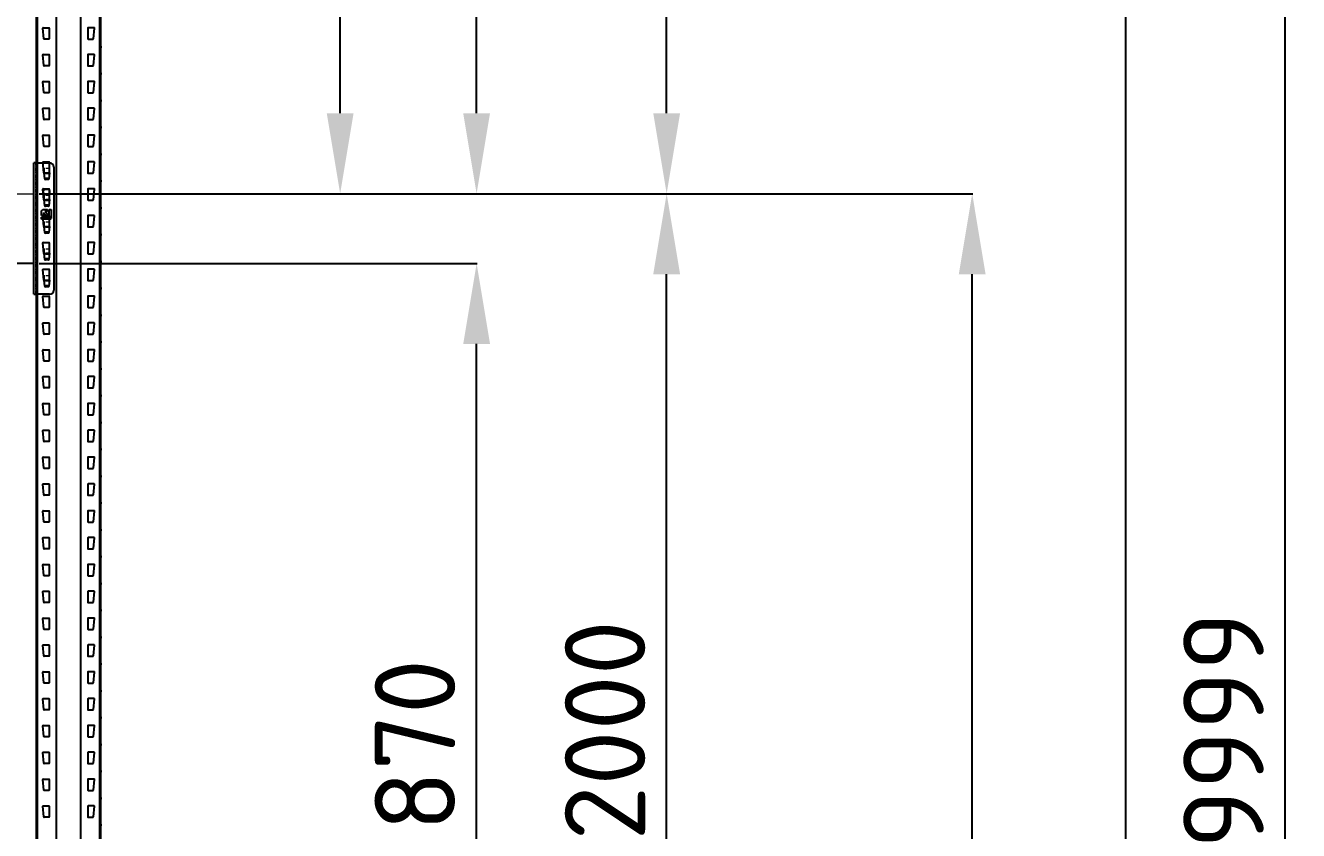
# Model space of a CAD drawing. Header units: millimetres. Extents: x 2140 to 223837, y 2113 to 170313.
# Drawn here: x 157122 to 159496, y 114535 to 116035 of the extents above; entities that cross this region are included whole.
import ezdxf

# ---------------------------------------------------------------- set-up
doc = ezdxf.new("R2010")
doc.units = ezdxf.units.MM
doc.linetypes.add('PHANTOM', pattern=[12.7, 6.35, -1.27, 1.27, -1.27, 1.27, -1.27])
doc.layers.add('0_ANNOT_Dimensions', color=7, linetype='Continuous')
doc.layers.add('2.Стойка', color=7, linetype='Continuous')
doc.layers.add('1.Балка', color=5, linetype='Continuous', lineweight=0)
doc.styles.get("Standard").update_dxf_attribs({"font": 'isocpeur.ttf'})
doc.dimstyles.new('150', dxfattribs={"dimtxt": 150, "dimasz": 150, "dimexe": 1, "dimexo": 10, "dimgap": 40, "dimtad": 1, "dimdec": 0, "dimzin": 0, "dimdsep": 46, "dimtxsty": 'Standard', "dimcen": 0.09, "dimadec": 0, "dimazin": 0, "dimtfac": 1, "dimtdec": 0, "dimtofl": 0, "dimtmove": 0, "dimatfit": 3, "dimfxl": 1, "dimtolj": 1, "dimtzin": 0, "dimarcsym": 0})
doc.dimstyles.new('150 (цвет)', dxfattribs={"dimtxt": 150, "dimasz": 150, "dimexe": 1, "dimexo": 10, "dimgap": -20, "dimtad": 1, "dimdec": 0, "dimzin": 0, "dimdsep": 46, "dimtxsty": 'Standard', "dimcen": 0.09, "dimadec": 0, "dimazin": 0, "dimtfac": 1, "dimtdec": 0, "dimtofl": 0, "dimtmove": 0, "dimatfit": 3, "dimfxl": 1, "dimtfill": 2, "dimtfillclr": 2, "dimtolj": 1, "dimtzin": 0, "dimarcsym": 0})

# ---------------------------------------------------------------- blocks, each defined once
blk = doc.blocks.new('*U494')
at = {"layer": '2.Стойка', "color": 0, "linetype": 'ByBlock'}
for p, q in [((-120, 0), (-120, 12200)), ((-118, 0), (-118, 12200)), ((-82.7, 0), (-82.7, 12200)), ((-37.3, 0), (-37.3, 12200)), ((-2, 0), (-2, 12200)), ((0, 0), (0, 12200)), ((-106.1, 6280.5), (-108, 6300.5)), ((-107.5, 6301), (-96.5, 6301)), ((-96, 6300.5), (-96, 6280.5)), ((-24, 6300.5), (-24, 6280.5)), ((-12.5, 6301), (-23.5, 6301)), ((-13.9, 6280.5), (-12, 6300.5)), ((-120, 6270.5), (-118, 6270.5)), ((-96.5, 6280), (-105.6, 6280)), ((-23.5, 6280), (-14.4, 6280)), ((0, 6270.5), (-2, 6270.5)), ((-122, 6265), (-118, 6265)), ((-120, 6259.5), (-118, 6259.5)), ((-106.1, 6230.5), (-108, 6250.5)), ((-107.5, 6251), (-96.5, 6251)), ((-96, 6250.5), (-96, 6230.5)), ((-24, 6250.5), (-24, 6230.5)), ((-12.5, 6251), (-23.5, 6251)), ((-13.9, 6230.5), (-12, 6250.5)), ((2, 6265), (-2, 6265)), ((0, 6259.5), (-2, 6259.5)), ((-120, 6220.5), (-118, 6220.5)), ((-96.5, 6230), (-105.6, 6230)), ((-23.5, 6230), (-14.4, 6230)), ((0, 6220.5), (-2, 6220.5)), ((-122, 6215), (-118, 6215)), ((-120, 6209.5), (-118, 6209.5)), ((-106.1, 6180.5), (-108, 6200.5)), ((-107.5, 6201), (-96.5, 6201)), ((-96, 6200.5), (-96, 6180.5)), ((-24, 6200.5), (-24, 6180.5)), ((-12.5, 6201), (-23.5, 6201)), ((-13.9, 6180.5), (-12, 6200.5)), ((2, 6215), (-2, 6215)), ((0, 6209.5), (-2, 6209.5)), ((-96.5, 6180), (-105.6, 6180)), ((-23.5, 6180), (-14.4, 6180)), ((-122, 6165), (-118, 6165)), ((-120, 6170.5), (-118, 6170.5)), ((-120, 6159.5), (-118, 6159.5)), ((-106.1, 6130.5), (-108, 6150.5)), ((-107.5, 6151), (-96.5, 6151)), ((-96, 6150.5), (-96, 6130.5)), ((-24, 6150.5), (-24, 6130.5)), ((-12.5, 6151), (-23.5, 6151)), ((-13.9, 6130.5), (-12, 6150.5)), ((0, 6170.5), (-2, 6170.5)), ((2, 6165), (-2, 6165)), ((0, 6159.5), (-2, 6159.5)), ((-96.5, 6130), (-105.6, 6130)), ((-23.5, 6130), (-14.4, 6130)), ((-122, 6115), (-118, 6115)), ((-120, 6120.5), (-118, 6120.5)), ((-120, 6109.5), (-118, 6109.5)), ((0, 6120.5), (-2, 6120.5)), ((2, 6115), (-2, 6115)), ((0, 6109.5), (-2, 6109.5)), ((-106.1, 6080.5), (-108, 6100.5)), ((-107.5, 6101), (-96.5, 6101)), ((-96.5, 6080), (-105.6, 6080)), ((-96, 6100.5), (-96, 6080.5)), ((-24, 6100.5), (-24, 6080.5)), ((-12.5, 6101), (-23.5, 6101)), ((-23.5, 6080), (-14.4, 6080)), ((-13.9, 6080.5), (-12, 6100.5)), ((-122, 6065), (-118, 6065)), ((-120, 6070.5), (-118, 6070.5)), ((-120, 6059.5), (-118, 6059.5)), ((0, 6070.5), (-2, 6070.5)), ((2, 6065), (-2, 6065)), ((0, 6059.5), (-2, 6059.5)), ((-106.1, 6030.5), (-108, 6050.5)), ((-107.5, 6051), (-96.5, 6051)), ((-96, 6050.5), (-96, 6030.5)), ((-24, 6050.5), (-24, 6030.5)), ((-12.5, 6051), (-23.5, 6051)), ((-13.9, 6030.5), (-12, 6050.5)), ((-122, 6015), (-118, 6015)), ((-120, 6020.5), (-118, 6020.5)), ((-120, 6009.5), (-118, 6009.5)), ((-96.5, 6030), (-105.6, 6030)), ((-23.5, 6030), (-14.4, 6030)), ((0, 6020.5), (-2, 6020.5)), ((2, 6015), (-2, 6015)), ((0, 6009.5), (-2, 6009.5)), ((-106.1, 5980.5), (-108, 6000.5)), ((-107.5, 6001), (-96.5, 6001)), ((-96, 6000.5), (-96, 5980.5)), ((-24, 6000.5), (-24, 5980.5)), ((-12.5, 6001), (-23.5, 6001)), ((-13.9, 5980.5), (-12, 6000.5)), ((-122, 5965), (-118, 5965)), ((-120, 5970.5), (-118, 5970.5)), ((-120, 5959.5), (-118, 5959.5)), ((-96.5, 5980), (-105.6, 5980)), ((-23.5, 5980), (-14.4, 5980)), ((0, 5970.5), (-2, 5970.5)), ((2, 5965), (-2, 5965)), ((0, 5959.5), (-2, 5959.5)), ((-106.1, 5930.5), (-108, 5950.5)), ((-107.5, 5951), (-96.5, 5951)), ((-96, 5950.5), (-96, 5930.5)), ((-24, 5950.5), (-24, 5930.5)), ((-12.5, 5951), (-23.5, 5951)), ((-13.9, 5930.5), (-12, 5950.5)), ((-122, 5915), (-118, 5915)), ((-120, 5920.5), (-118, 5920.5)), ((-96.5, 5930), (-105.6, 5930)), ((-23.5, 5930), (-14.4, 5930)), ((0, 5920.5), (-2, 5920.5)), ((2, 5915), (-2, 5915)), ((-120, 5909.5), (-118, 5909.5)), ((-106.1, 5880.5), (-108, 5900.5)), ((-107.5, 5901), (-96.5, 5901)), ((-96, 5900.5), (-96, 5880.5)), ((-24, 5900.5), (-24, 5880.5)), ((-12.5, 5901), (-23.5, 5901)), ((-13.9, 5880.5), (-12, 5900.5)), ((0, 5909.5), (-2, 5909.5)), ((-122, 5865), (-118, 5865)), ((-120, 5870.5), (-118, 5870.5)), ((-96.5, 5880), (-105.6, 5880)), ((-23.5, 5880), (-14.4, 5880)), ((0, 5870.5), (-2, 5870.5)), ((2, 5865), (-2, 5865)), ((-120, 5859.5), (-118, 5859.5)), ((-106.1, 5830.5), (-108, 5850.5)), ((-107.5, 5851), (-96.5, 5851)), ((-96, 5850.5), (-96, 5830.5)), ((-24, 5850.5), (-24, 5830.5)), ((-12.5, 5851), (-23.5, 5851)), ((-13.9, 5830.5), (-12, 5850.5)), ((0, 5859.5), (-2, 5859.5)), ((-120, 5820.5), (-118, 5820.5)), ((-96.5, 5830), (-105.6, 5830)), ((-23.5, 5830), (-14.4, 5830)), ((0, 5820.5), (-2, 5820.5)), ((-122, 5815), (-118, 5815)), ((-120, 5809.5), (-118, 5809.5)), ((-106.1, 5780.5), (-108, 5800.5)), ((-107.5, 5801), (-96.5, 5801)), ((-96, 5800.5), (-96, 5780.5)), ((-24, 5800.5), (-24, 5780.5)), ((-12.5, 5801), (-23.5, 5801)), ((-13.9, 5780.5), (-12, 5800.5)), ((2, 5815), (-2, 5815)), ((0, 5809.5), (-2, 5809.5)), ((-120, 5770.5), (-118, 5770.5)), ((-96.5, 5780), (-105.6, 5780)), ((-23.5, 5780), (-14.4, 5780)), ((0, 5770.5), (-2, 5770.5)), ((-122, 5765), (-118, 5765)), ((-120, 5759.5), (-118, 5759.5)), ((-106.1, 5730.5), (-108, 5750.5)), ((-107.5, 5751), (-96.5, 5751)), ((-96, 5750.5), (-96, 5730.5)), ((-24, 5750.5), (-24, 5730.5)), ((-12.5, 5751), (-23.5, 5751)), ((-13.9, 5730.5), (-12, 5750.5)), ((2, 5765), (-2, 5765)), ((0, 5759.5), (-2, 5759.5)), ((-96.5, 5730), (-105.6, 5730)), ((-23.5, 5730), (-14.4, 5730)), ((-122, 5715), (-118, 5715)), ((-120, 5720.5), (-118, 5720.5)), ((-120, 5709.5), (-118, 5709.5)), ((-106.1, 5680.5), (-108, 5700.5)), ((-107.5, 5701), (-96.5, 5701)), ((-96, 5700.5), (-96, 5680.5)), ((-24, 5700.5), (-24, 5680.5)), ((-12.5, 5701), (-23.5, 5701)), ((-13.9, 5680.5), (-12, 5700.5)), ((0, 5720.5), (-2, 5720.5)), ((2, 5715), (-2, 5715)), ((0, 5709.5), (-2, 5709.5)), ((-96.5, 5680), (-105.6, 5680)), ((-23.5, 5680), (-14.4, 5680)), ((-122, 5665), (-118, 5665)), ((-120, 5670.5), (-118, 5670.5)), ((-120, 5659.5), (-118, 5659.5)), ((-107.5, 5651), (-96.5, 5651)), ((-12.5, 5651), (-23.5, 5651)), ((0, 5670.5), (-2, 5670.5)), ((2, 5665), (-2, 5665)), ((0, 5659.5), (-2, 5659.5)), ((-106.1, 5630.5), (-108, 5650.5)), ((-96.5, 5630), (-105.6, 5630)), ((-96, 5650.5), (-96, 5630.5)), ((-24, 5650.5), (-24, 5630.5)), ((-23.5, 5630), (-14.4, 5630)), ((-13.9, 5630.5), (-12, 5650.5)), ((-122, 5615), (-118, 5615)), ((-120, 5620.5), (-118, 5620.5)), ((-120, 5609.5), (-118, 5609.5)), ((0, 5620.5), (-2, 5620.5)), ((2, 5615), (-2, 5615)), ((0, 5609.5), (-2, 5609.5)), ((-106.1, 5580.5), (-108, 5600.5)), ((-107.5, 5601), (-96.5, 5601)), ((-96.5, 5580), (-105.6, 5580)), ((-96, 5600.5), (-96, 5580.5)), ((-24, 5600.5), (-24, 5580.5)), ((-12.5, 5601), (-23.5, 5601)), ((-23.5, 5580), (-14.4, 5580)), ((-13.9, 5580.5), (-12, 5600.5)), ((-122, 5565), (-118, 5565)), ((-120, 5570.5), (-118, 5570.5)), ((-120, 5559.5), (-118, 5559.5)), ((0, 5570.5), (-2, 5570.5)), ((2, 5565), (-2, 5565)), ((0, 5559.5), (-2, 5559.5)), ((-106.1, 5530.5), (-108, 5550.5)), ((-107.5, 5551), (-96.5, 5551)), ((-96, 5550.5), (-96, 5530.5)), ((-24, 5550.5), (-24, 5530.5)), ((-12.5, 5551), (-23.5, 5551)), ((-13.9, 5530.5), (-12, 5550.5)), ((-122, 5515), (-118, 5515)), ((-120, 5520.5), (-118, 5520.5)), ((-120, 5509.5), (-118, 5509.5)), ((-96.5, 5530), (-105.6, 5530)), ((-23.5, 5530), (-14.4, 5530)), ((0, 5520.5), (-2, 5520.5)), ((2, 5515), (-2, 5515)), ((0, 5509.5), (-2, 5509.5)), ((-106.1, 5480.5), (-108, 5500.5)), ((-107.5, 5501), (-96.5, 5501)), ((-96, 5500.5), (-96, 5480.5)), ((-24, 5500.5), (-24, 5480.5)), ((-12.5, 5501), (-23.5, 5501)), ((-13.9, 5480.5), (-12, 5500.5)), ((-122, 5465), (-118, 5465)), ((-120, 5470.5), (-118, 5470.5)), ((-96.5, 5480), (-105.6, 5480)), ((-23.5, 5480), (-14.4, 5480)), ((0, 5470.5), (-2, 5470.5)), ((2, 5465), (-2, 5465)), ((-120, 5459.5), (-118, 5459.5)), ((-106.1, 5430.5), (-108, 5450.5)), ((-107.5, 5451), (-96.5, 5451)), ((-96, 5450.5), (-96, 5430.5)), ((-24, 5450.5), (-24, 5430.5)), ((-12.5, 5451), (-23.5, 5451)), ((-13.9, 5430.5), (-12, 5450.5)), ((0, 5459.5), (-2, 5459.5)), ((-122, 5415), (-118, 5415)), ((-120, 5420.5), (-118, 5420.5)), ((-96.5, 5430), (-105.6, 5430)), ((-23.5, 5430), (-14.4, 5430)), ((0, 5420.5), (-2, 5420.5)), ((2, 5415), (-2, 5415)), ((-120, 5409.5), (-118, 5409.5)), ((-106.1, 5380.5), (-108, 5400.5)), ((-107.5, 5401), (-96.5, 5401)), ((-96, 5400.5), (-96, 5380.5)), ((-24, 5400.5), (-24, 5380.5)), ((-12.5, 5401), (-23.5, 5401)), ((-13.9, 5380.5), (-12, 5400.5)), ((0, 5409.5), (-2, 5409.5)), ((-120, 5370.5), (-118, 5370.5)), ((-96.5, 5380), (-105.6, 5380)), ((-23.5, 5380), (-14.4, 5380)), ((0, 5370.5), (-2, 5370.5)), ((-122, 5365), (-118, 5365)), ((-120, 5359.5), (-118, 5359.5)), ((-106.1, 5330.5), (-108, 5350.5)), ((-107.5, 5351), (-96.5, 5351)), ((-96, 5350.5), (-96, 5330.5)), ((-24, 5350.5), (-24, 5330.5)), ((-12.5, 5351), (-23.5, 5351)), ((-13.9, 5330.5), (-12, 5350.5)), ((2, 5365), (-2, 5365)), ((0, 5359.5), (-2, 5359.5)), ((-120, 5320.5), (-118, 5320.5)), ((-96.5, 5330), (-105.6, 5330)), ((-23.5, 5330), (-14.4, 5330)), ((0, 5320.5), (-2, 5320.5)), ((-122, 5315), (-118, 5315)), ((-120, 5309.5), (-118, 5309.5)), ((-106.1, 5280.5), (-108, 5300.5)), ((-107.5, 5301), (-96.5, 5301)), ((-96, 5300.5), (-96, 5280.5)), ((-24, 5300.5), (-24, 5280.5)), ((-12.5, 5301), (-23.5, 5301)), ((-13.9, 5280.5), (-12, 5300.5)), ((2, 5315), (-2, 5315)), ((0, 5309.5), (-2, 5309.5)), ((-96.5, 5280), (-105.6, 5280)), ((-23.5, 5280), (-14.4, 5280)), ((-122, 5265), (-118, 5265)), ((-120, 5270.5), (-118, 5270.5)), ((-120, 5259.5), (-118, 5259.5)), ((-106.1, 5230.5), (-108, 5250.5)), ((-107.5, 5251), (-96.5, 5251)), ((-96, 5250.5), (-96, 5230.5)), ((-24, 5250.5), (-24, 5230.5)), ((-12.5, 5251), (-23.5, 5251)), ((-13.9, 5230.5), (-12, 5250.5)), ((0, 5270.5), (-2, 5270.5)), ((2, 5265), (-2, 5265)), ((0, 5259.5), (-2, 5259.5)), ((-96.5, 5230), (-105.6, 5230)), ((-23.5, 5230), (-14.4, 5230)), ((-122, 5215), (-118, 5215)), ((-120, 5220.5), (-118, 5220.5)), ((-120, 5209.5), (-118, 5209.5)), ((-106.1, 5180.5), (-108, 5200.5)), ((-107.5, 5201), (-96.5, 5201)), ((-96, 5200.5), (-96, 5180.5)), ((-24, 5200.5), (-24, 5180.5)), ((-12.5, 5201), (-23.5, 5201)), ((-13.9, 5180.5), (-12, 5200.5)), ((0, 5220.5), (-2, 5220.5)), ((2, 5215), (-2, 5215)), ((0, 5209.5), (-2, 5209.5)), ((-96.5, 5180), (-105.6, 5180)), ((-23.5, 5180), (-14.4, 5180)), ((-122, 5165), (-118, 5165)), ((-120, 5170.5), (-118, 5170.5)), ((-120, 5159.5), (-118, 5159.5)), ((0, 5170.5), (-2, 5170.5)), ((2, 5165), (-2, 5165)), ((0, 5159.5), (-2, 5159.5)), ((-106.1, 5130.5), (-108, 5150.5)), ((-107.5, 5151), (-96.5, 5151)), ((-96.5, 5130), (-105.6, 5130)), ((-96, 5150.5), (-96, 5130.5)), ((-24, 5150.5), (-24, 5130.5)), ((-12.5, 5151), (-23.5, 5151)), ((-23.5, 5130), (-14.4, 5130)), ((-13.9, 5130.5), (-12, 5150.5)), ((-122, 5115), (-118, 5115)), ((-120, 5120.5), (-118, 5120.5)), ((-120, 5109.5), (-118, 5109.5)), ((0, 5120.5), (-2, 5120.5)), ((2, 5115), (-2, 5115)), ((0, 5109.5), (-2, 5109.5)), ((-106.1, 5080.5), (-108, 5100.5)), ((-107.5, 5101), (-96.5, 5101)), ((-96, 5100.5), (-96, 5080.5)), ((-24, 5100.5), (-24, 5080.5)), ((-12.5, 5101), (-23.5, 5101)), ((-13.9, 5080.5), (-12, 5100.5)), ((-122, 5065), (-118, 5065)), ((-120, 5070.5), (-118, 5070.5)), ((-120, 5059.5), (-118, 5059.5)), ((-96.5, 5080), (-105.6, 5080)), ((-23.5, 5080), (-14.4, 5080)), ((0, 5070.5), (-2, 5070.5)), ((2, 5065), (-2, 5065)), ((0, 5059.5), (-2, 5059.5)), ((-106.1, 5030.5), (-108, 5050.5)), ((-107.5, 5051), (-96.5, 5051)), ((-96, 5050.5), (-96, 5030.5)), ((-24, 5050.5), (-24, 5030.5)), ((-12.5, 5051), (-23.5, 5051)), ((-13.9, 5030.5), (-12, 5050.5)), ((-122, 5015), (-118, 5015)), ((-120, 5020.5), (-118, 5020.5)), ((-120, 5009.5), (-118, 5009.5)), ((-96.5, 5030), (-105.6, 5030)), ((-23.5, 5030), (-14.4, 5030)), ((0, 5020.5), (-2, 5020.5)), ((2, 5015), (-2, 5015)), ((0, 5009.5), (-2, 5009.5)), ((-106.1, 4980.5), (-108, 5000.5)), ((-107.5, 5001), (-96.5, 5001)), ((-96, 5000.5), (-96, 4980.5)), ((-24, 5000.5), (-24, 4980.5)), ((-12.5, 5001), (-23.5, 5001)), ((-13.9, 4980.5), (-12, 5000.5)), ((-122, 4965), (-118, 4965)), ((-120, 4970.5), (-118, 4970.5)), ((-96.5, 4980), (-105.6, 4980)), ((-23.5, 4980), (-14.4, 4980)), ((0, 4970.5), (-2, 4970.5)), ((2, 4965), (-2, 4965)), ((-120, 4959.5), (-118, 4959.5)), ((-106.1, 4930.5), (-108, 4950.5)), ((-107.5, 4951), (-96.5, 4951)), ((-96, 4950.5), (-96, 4930.5)), ((-24, 4950.5), (-24, 4930.5)), ((-12.5, 4951), (-23.5, 4951)), ((-13.9, 4930.5), (-12, 4950.5)), ((0, 4959.5), (-2, 4959.5)), ((-122, 4915), (-118, 4915)), ((-120, 4920.5), (-118, 4920.5)), ((-96.5, 4930), (-105.6, 4930)), ((-23.5, 4930), (-14.4, 4930)), ((0, 4920.5), (-2, 4920.5)), ((2, 4915), (-2, 4915)), ((-120, 4909.5), (-118, 4909.5)), ((-106.1, 4880.5), (-108, 4900.5)), ((-107.5, 4901), (-96.5, 4901)), ((-96, 4900.5), (-96, 4880.5)), ((-24, 4900.5), (-24, 4880.5)), ((-12.5, 4901), (-23.5, 4901)), ((-13.9, 4880.5), (-12, 4900.5)), ((0, 4909.5), (-2, 4909.5)), ((-120, 4870.5), (-118, 4870.5)), ((-96.5, 4880), (-105.6, 4880)), ((-23.5, 4880), (-14.4, 4880)), ((0, 4870.5), (-2, 4870.5)), ((-122, 4865), (-118, 4865)), ((-120, 4859.5), (-118, 4859.5)), ((-106.1, 4830.5), (-108, 4850.5)), ((-107.5, 4851), (-96.5, 4851)), ((-96, 4850.5), (-96, 4830.5)), ((-24, 4850.5), (-24, 4830.5)), ((-12.5, 4851), (-23.5, 4851)), ((-13.9, 4830.5), (-12, 4850.5)), ((2, 4865), (-2, 4865)), ((0, 4859.5), (-2, 4859.5)), ((-120, 4820.5), (-118, 4820.5)), ((-96.5, 4830), (-105.6, 4830)), ((-23.5, 4830), (-14.4, 4830)), ((0, 4820.5), (-2, 4820.5)), ((-122, 4815), (-118, 4815)), ((-120, 4809.5), (-118, 4809.5)), ((2, 4815), (-2, 4815)), ((0, 4809.5), (-2, 4809.5))]:
    blk.add_line(p, q, dxfattribs=at)
for centre, start, end in [((-107.5, 6300.5), 90, 185.4403), ((-96.5, 6300.5), 0, 90), ((-23.5, 6300.5), 90, 180), ((-12.5, 6300.5), 354.5597, 90), ((-105.6, 6280.5), 185.4403, 270), ((-96.5, 6280.5), 270, 0), ((-23.5, 6280.5), 180, 270), ((-14.4, 6280.5), 270, 354.5597), ((-107.5, 6250.5), 90, 185.4403), ((-96.5, 6250.5), 0, 90), ((-23.5, 6250.5), 90, 180), ((-12.5, 6250.5), 354.5597, 90), ((-105.6, 6230.5), 185.4403, 270), ((-96.5, 6230.5), 270, 0), ((-23.5, 6230.5), 180, 270), ((-14.4, 6230.5), 270, 354.5597), ((-107.5, 6200.5), 90, 185.4403), ((-96.5, 6200.5), 0, 90), ((-23.5, 6200.5), 90, 180), ((-12.5, 6200.5), 354.5597, 90), ((-105.6, 6180.5), 185.4403, 270), ((-96.5, 6180.5), 270, 0), ((-23.5, 6180.5), 180, 270), ((-14.4, 6180.5), 270, 354.5597), ((-107.5, 6150.5), 90, 185.4403), ((-96.5, 6150.5), 0, 90), ((-23.5, 6150.5), 90, 180), ((-12.5, 6150.5), 354.5597, 90), ((-105.6, 6130.5), 185.4403, 270), ((-96.5, 6130.5), 270, 0), ((-23.5, 6130.5), 180, 270), ((-14.4, 6130.5), 270, 354.5597), ((-107.5, 6100.5), 90, 185.4403), ((-105.6, 6080.5), 185.4403, 270), ((-96.5, 6100.5), 0, 90), ((-96.5, 6080.5), 270, 0), ((-23.5, 6100.5), 90, 180), ((-23.5, 6080.5), 180, 270), ((-14.4, 6080.5), 270, 354.5597), ((-12.5, 6100.5), 354.5597, 90), ((-107.5, 6050.5), 90, 185.4403), ((-105.6, 6030.5), 185.4403, 270), ((-96.5, 6050.5), 0, 90), ((-96.5, 6030.5), 270, 0), ((-23.5, 6050.5), 90, 180), ((-23.5, 6030.5), 180, 270), ((-14.4, 6030.5), 270, 354.5597), ((-12.5, 6050.5), 354.5597, 90), ((-107.5, 6000.5), 90, 185.4403), ((-96.5, 6000.5), 0, 90), ((-23.5, 6000.5), 90, 180), ((-12.5, 6000.5), 354.5597, 90), ((-105.6, 5980.5), 185.4403, 270), ((-96.5, 5980.5), 270, 0), ((-23.5, 5980.5), 180, 270), ((-14.4, 5980.5), 270, 354.5597), ((-107.5, 5950.5), 90, 185.4403), ((-96.5, 5950.5), 0, 90), ((-23.5, 5950.5), 90, 180), ((-12.5, 5950.5), 354.5597, 90), ((-105.6, 5930.5), 185.4403, 270), ((-96.5, 5930.5), 270, 0), ((-23.5, 5930.5), 180, 270), ((-14.4, 5930.5), 270, 354.5597), ((-107.5, 5900.5), 90, 185.4403), ((-96.5, 5900.5), 0, 90), ((-23.5, 5900.5), 90, 180), ((-12.5, 5900.5), 354.5597, 90), ((-105.6, 5880.5), 185.4403, 270), ((-96.5, 5880.5), 270, 0), ((-23.5, 5880.5), 180, 270), ((-14.4, 5880.5), 270, 354.5597), ((-107.5, 5850.5), 90, 185.4403), ((-96.5, 5850.5), 0, 90), ((-23.5, 5850.5), 90, 180), ((-12.5, 5850.5), 354.5597, 90), ((-105.6, 5830.5), 185.4403, 270), ((-96.5, 5830.5), 270, 0), ((-23.5, 5830.5), 180, 270), ((-14.4, 5830.5), 270, 354.5597), ((-107.5, 5800.5), 90, 185.4403), ((-96.5, 5800.5), 0, 90), ((-23.5, 5800.5), 90, 180), ((-12.5, 5800.5), 354.5597, 90), ((-105.6, 5780.5), 185.4403, 270), ((-96.5, 5780.5), 270, 0), ((-23.5, 5780.5), 180, 270), ((-14.4, 5780.5), 270, 354.5597), ((-107.5, 5750.5), 90, 185.4403), ((-96.5, 5750.5), 0, 90), ((-23.5, 5750.5), 90, 180), ((-12.5, 5750.5), 354.5597, 90), ((-105.6, 5730.5), 185.4403, 270), ((-96.5, 5730.5), 270, 0), ((-23.5, 5730.5), 180, 270), ((-14.4, 5730.5), 270, 354.5597), ((-107.5, 5700.5), 90, 185.4403), ((-96.5, 5700.5), 0, 90), ((-23.5, 5700.5), 90, 180), ((-12.5, 5700.5), 354.5597, 90), ((-105.6, 5680.5), 185.4403, 270), ((-96.5, 5680.5), 270, 0), ((-23.5, 5680.5), 180, 270), ((-14.4, 5680.5), 270, 354.5597), ((-107.5, 5650.5), 90, 185.4403), ((-96.5, 5650.5), 0, 90), ((-23.5, 5650.5), 90, 180), ((-12.5, 5650.5), 354.5597, 90), ((-105.6, 5630.5), 185.4403, 270), ((-96.5, 5630.5), 270, 0), ((-23.5, 5630.5), 180, 270), ((-14.4, 5630.5), 270, 354.5597), ((-107.5, 5600.5), 90, 185.4403), ((-105.6, 5580.5), 185.4403, 270), ((-96.5, 5600.5), 0, 90), ((-96.5, 5580.5), 270, 0), ((-23.5, 5600.5), 90, 180), ((-23.5, 5580.5), 180, 270), ((-14.4, 5580.5), 270, 354.5597), ((-12.5, 5600.5), 354.5597, 90), ((-107.5, 5550.5), 90, 185.4403), ((-96.5, 5550.5), 0, 90), ((-23.5, 5550.5), 90, 180), ((-12.5, 5550.5), 354.5597, 90), ((-105.6, 5530.5), 185.4403, 270), ((-96.5, 5530.5), 270, 0), ((-23.5, 5530.5), 180, 270), ((-14.4, 5530.5), 270, 354.5597), ((-107.5, 5500.5), 90, 185.4403), ((-96.5, 5500.5), 0, 90), ((-23.5, 5500.5), 90, 180), ((-12.5, 5500.5), 354.5597, 90), ((-105.6, 5480.5), 185.4403, 270), ((-96.5, 5480.5), 270, 0), ((-23.5, 5480.5), 180, 270), ((-14.4, 5480.5), 270, 354.5597), ((-107.5, 5450.5), 90, 185.4403), ((-96.5, 5450.5), 0, 90), ((-23.5, 5450.5), 90, 180), ((-12.5, 5450.5), 354.5597, 90), ((-105.6, 5430.5), 185.4403, 270), ((-96.5, 5430.5), 270, 0), ((-23.5, 5430.5), 180, 270), ((-14.4, 5430.5), 270, 354.5597), ((-107.5, 5400.5), 90, 185.4403), ((-96.5, 5400.5), 0, 90), ((-23.5, 5400.5), 90, 180), ((-12.5, 5400.5), 354.5597, 90), ((-105.6, 5380.5), 185.4403, 270), ((-96.5, 5380.5), 270, 0), ((-23.5, 5380.5), 180, 270), ((-14.4, 5380.5), 270, 354.5597), ((-107.5, 5350.5), 90, 185.4403), ((-96.5, 5350.5), 0, 90), ((-23.5, 5350.5), 90, 180), ((-12.5, 5350.5), 354.5597, 90), ((-105.6, 5330.5), 185.4403, 270), ((-96.5, 5330.5), 270, 0), ((-23.5, 5330.5), 180, 270), ((-14.4, 5330.5), 270, 354.5597), ((-107.5, 5300.5), 90, 185.4403), ((-96.5, 5300.5), 0, 90), ((-23.5, 5300.5), 90, 180), ((-12.5, 5300.5), 354.5597, 90), ((-105.6, 5280.5), 185.4403, 270), ((-96.5, 5280.5), 270, 0), ((-23.5, 5280.5), 180, 270), ((-14.4, 5280.5), 270, 354.5597), ((-107.5, 5250.5), 90, 185.4403), ((-96.5, 5250.5), 0, 90), ((-23.5, 5250.5), 90, 180), ((-12.5, 5250.5), 354.5597, 90), ((-105.6, 5230.5), 185.4403, 270), ((-96.5, 5230.5), 270, 0), ((-23.5, 5230.5), 180, 270), ((-14.4, 5230.5), 270, 354.5597), ((-107.5, 5200.5), 90, 185.4403), ((-96.5, 5200.5), 0, 90), ((-23.5, 5200.5), 90, 180), ((-12.5, 5200.5), 354.5597, 90), ((-105.6, 5180.5), 185.4403, 270), ((-96.5, 5180.5), 270, 0), ((-23.5, 5180.5), 180, 270), ((-14.4, 5180.5), 270, 354.5597), ((-107.5, 5150.5), 90, 185.4403), ((-105.6, 5130.5), 185.4403, 270), ((-96.5, 5150.5), 0, 90), ((-96.5, 5130.5), 270, 0), ((-23.5, 5150.5), 90, 180), ((-23.5, 5130.5), 180, 270), ((-14.4, 5130.5), 270, 354.5597), ((-12.5, 5150.5), 354.5597, 90), ((-107.5, 5100.5), 90, 185.4403), ((-96.5, 5100.5), 0, 90), ((-23.5, 5100.5), 90, 180), ((-12.5, 5100.5), 354.5597, 90), ((-105.6, 5080.5), 185.4403, 270), ((-96.5, 5080.5), 270, 0), ((-23.5, 5080.5), 180, 270), ((-14.4, 5080.5), 270, 354.5597), ((-107.5, 5050.5), 90, 185.4403), ((-96.5, 5050.5), 0, 90), ((-23.5, 5050.5), 90, 180), ((-12.5, 5050.5), 354.5597, 90), ((-105.6, 5030.5), 185.4403, 270), ((-96.5, 5030.5), 270, 0), ((-23.5, 5030.5), 180, 270), ((-14.4, 5030.5), 270, 354.5597), ((-107.5, 5000.5), 90, 185.4403), ((-96.5, 5000.5), 0, 90), ((-23.5, 5000.5), 90, 180), ((-12.5, 5000.5), 354.5597, 90), ((-105.6, 4980.5), 185.4403, 270), ((-96.5, 4980.5), 270, 0), ((-23.5, 4980.5), 180, 270), ((-14.4, 4980.5), 270, 354.5597), ((-107.5, 4950.5), 90, 185.4403), ((-96.5, 4950.5), 0, 90), ((-23.5, 4950.5), 90, 180), ((-12.5, 4950.5), 354.5597, 90), ((-105.6, 4930.5), 185.4403, 270), ((-96.5, 4930.5), 270, 0), ((-23.5, 4930.5), 180, 270), ((-14.4, 4930.5), 270, 354.5597), ((-107.5, 4900.5), 90, 185.4403), ((-96.5, 4900.5), 0, 90), ((-23.5, 4900.5), 90, 180), ((-12.5, 4900.5), 354.5597, 90), ((-105.6, 4880.5), 185.4403, 270), ((-96.5, 4880.5), 270, 0), ((-23.5, 4880.5), 180, 270), ((-14.4, 4880.5), 270, 354.5597), ((-107.5, 4850.5), 90, 185.4403), ((-96.5, 4850.5), 0, 90), ((-23.5, 4850.5), 90, 180), ((-12.5, 4850.5), 354.5597, 90), ((-105.6, 4830.5), 185.4403, 270), ((-96.5, 4830.5), 270, 0), ((-23.5, 4830.5), 180, 270), ((-14.4, 4830.5), 270, 354.5597)]:
    blk.add_arc(centre, 0.5, start, end, dxfattribs=at)
blk = doc.blocks.new('*D523')
at = {"layer": '0_ANNOT_Dimensions', "color": 0, "lineweight": -2, "transparency": 16777216}
for p, q in [((157147.2, 115721.3), (158888.3, 115721.3)), ((158887.3, 109872.5), (158887.3, 115571.3)), ((157811.8, 109722.5), (158888.3, 109722.5))]:
    blk.add_line(p, q, dxfattribs=at)
at = {"layer": '0_ANNOT_Dimensions', "color": 0, "transparency": 16777216}
for points in [[(158862.3, 115571.3), (158912.3, 115571.3), (158887.3, 115721.3)], [(158862.3, 109872.5), (158912.3, 109872.5), (158887.3, 109722.5)]]:
    blk.add_solid(points, dxfattribs=at)
at = {"layer": 'Defpoints', "color": 0, "transparency": 16777216}
for p in [(157137.2, 115721.3), (158887.3, 115721.3), (157801.8, 109722.5)]:
    blk.add_point(p, dxfattribs=at)
at = {"layer": '0_ANNOT_Dimensions', "color": 0, "transparency": 16777216, "insert": (158772.3, 112721.9), "char_height": 150, "attachment_point": 5, "rotation": 90}
blk.add_mtext('\\A1;5999', dxfattribs=at)
blk = doc.blocks.new('*D524')
at = {"layer": '0_ANNOT_Dimensions', "color": 0, "lineweight": -2, "transparency": 16777216}
for p, q in [((157147.2, 117591.3), (159175.1, 117591.3)), ((159174.1, 109872.5), (159174.1, 117441.3)), ((159154.1, 113871.9), (158964.1, 113871.9)), ((158964.1, 113871.9), (158964.1, 113441.9)), ((159154.1, 113441.9), (159154.1, 113871.9)), ((158964.1, 113441.9), (159154.1, 113441.9)), ((157285.2, 109722.5), (159175.1, 109722.5))]:
    blk.add_line(p, q, dxfattribs=at)
at = {"layer": '0_ANNOT_Dimensions', "color": 0, "transparency": 16777216}
for points in [[(159149.1, 117441.3), (159199.1, 117441.3), (159174.1, 117591.3)], [(159149.1, 109872.5), (159199.1, 109872.5), (159174.1, 109722.5)]]:
    blk.add_solid(points, dxfattribs=at)
at = {"layer": 'Defpoints', "color": 0, "transparency": 16777216}
for p in [(157137.2, 117591.3), (159174.1, 117591.3), (157275.2, 109722.5)]:
    blk.add_point(p, dxfattribs=at)
at = {"layer": '0_ANNOT_Dimensions', "color": 0, "transparency": 16777216, "insert": (159059.1, 113656.9), "char_height": 150, "attachment_point": 5, "rotation": 90, "bg_fill": 1, "box_fill_scale": 1.1, "bg_fill_color": 2, "bg_fill_transparency": 0}
blk.add_mtext('\\A1;7869', dxfattribs=at)
blk = doc.blocks.new('*D525')
at = {"layer": '0_ANNOT_Dimensions', "color": 0, "lineweight": -2, "transparency": 16777216}
for p, q in [((157147.2, 119721.3), (159471.9, 119721.3)), ((159470.9, 109872.5), (159470.9, 119571.3)), ((157285.2, 109722.5), (159471.9, 109722.5))]:
    blk.add_line(p, q, dxfattribs=at)
at = {"layer": '0_ANNOT_Dimensions', "color": 0, "transparency": 16777216}
for points in [[(159445.9, 119571.3), (159495.9, 119571.3), (159470.9, 119721.3)], [(159445.9, 109872.5), (159495.9, 109872.5), (159470.9, 109722.5)]]:
    blk.add_solid(points, dxfattribs=at)
at = {"layer": 'Defpoints', "color": 0, "transparency": 16777216}
for p in [(157137.2, 119721.3), (159470.9, 119721.3), (157275.2, 109722.5)]:
    blk.add_point(p, dxfattribs=at)
at = {"layer": '0_ANNOT_Dimensions', "color": 0, "transparency": 16777216, "insert": (159355.9, 114721.9), "char_height": 150, "attachment_point": 5, "rotation": 90}
blk.add_mtext('\\A1;9999', dxfattribs=at)
blk = doc.blocks.new('*D842')
at = {"layer": '0_ANNOT_Dimensions', "color": 0, "lineweight": -2, "transparency": 16777216}
for p, q in [((157147.2, 115591.3), (157964.1, 115591.3)), ((157963.1, 113871.3), (157963.1, 115441.3)), ((157147.2, 113721.3), (157964.1, 113721.3))]:
    blk.add_line(p, q, dxfattribs=at)
at = {"layer": '0_ANNOT_Dimensions', "color": 0, "transparency": 16777216}
for points in [[(157938.1, 115441.3), (157988.1, 115441.3), (157963.1, 115591.3)], [(157938.1, 113871.3), (157988.1, 113871.3), (157963.1, 113721.3)]]:
    blk.add_solid(points, dxfattribs=at)
at = {"layer": 'Defpoints', "color": 0, "transparency": 16777216}
for p in [(157137.2, 115591.3), (157963.1, 115591.3), (157137.2, 113721.3)]:
    blk.add_point(p, dxfattribs=at)
at = {"layer": '0_ANNOT_Dimensions', "color": 0, "transparency": 16777216, "insert": (157848.1, 114656.3), "char_height": 150, "attachment_point": 5, "rotation": 90}
blk.add_mtext('\\A1;1870', dxfattribs=at)
blk = doc.blocks.new('*D843')
at = {"layer": '0_ANNOT_Dimensions', "color": 0, "lineweight": -2, "transparency": 16777216}
for p, q in [((157147.2, 115721.3), (158318.5, 115721.3)), ((158317.5, 113871.3), (158317.5, 115571.3)), ((157147.2, 113721.3), (158318.5, 113721.3))]:
    blk.add_line(p, q, dxfattribs=at)
at = {"layer": '0_ANNOT_Dimensions', "color": 0, "transparency": 16777216}
for points in [[(158292.5, 115571.3), (158342.5, 115571.3), (158317.5, 115721.3)], [(158292.5, 113871.3), (158342.5, 113871.3), (158317.5, 113721.3)]]:
    blk.add_solid(points, dxfattribs=at)
at = {"layer": 'Defpoints', "color": 0, "transparency": 16777216}
for p in [(157137.2, 115721.3), (158317.5, 115721.3), (157137.2, 113721.3)]:
    blk.add_point(p, dxfattribs=at)
at = {"layer": '0_ANNOT_Dimensions', "color": 0, "transparency": 16777216, "insert": (158202.5, 114721.3), "char_height": 150, "attachment_point": 5, "rotation": 90}
blk.add_mtext('\\A1;2000', dxfattribs=at)
blk = doc.blocks.new('*D844')
at = {"layer": '0_ANNOT_Dimensions', "color": 0, "lineweight": -2, "transparency": 16777216}
for p, q in [((157147.2, 117591.3), (157964.1, 117591.3)), ((157963.1, 115871.3), (157963.1, 117441.3)), ((157147.2, 115721.3), (157964.1, 115721.3))]:
    blk.add_line(p, q, dxfattribs=at)
at = {"layer": '0_ANNOT_Dimensions', "color": 0, "transparency": 16777216}
for points in [[(157938.1, 117441.3), (157988.1, 117441.3), (157963.1, 117591.3)], [(157938.1, 115871.3), (157988.1, 115871.3), (157963.1, 115721.3)]]:
    blk.add_solid(points, dxfattribs=at)
at = {"layer": 'Defpoints', "color": 0, "transparency": 16777216}
for p in [(157137.2, 117591.3), (157963.1, 117591.3), (157137.2, 115721.3)]:
    blk.add_point(p, dxfattribs=at)
at = {"layer": '0_ANNOT_Dimensions', "color": 0, "transparency": 16777216, "insert": (157848.1, 116656.3), "char_height": 150, "attachment_point": 5, "rotation": 90}
blk.add_mtext('\\A1;1870', dxfattribs=at)
blk = doc.blocks.new('*D845')
at = {"layer": '0_ANNOT_Dimensions', "color": 0, "lineweight": -2, "transparency": 16777216}
for p, q in [((157147.2, 117721.3), (158318.5, 117721.3)), ((158317.5, 115871.3), (158317.5, 117571.3)), ((157147.2, 115721.3), (158318.5, 115721.3))]:
    blk.add_line(p, q, dxfattribs=at)
at = {"layer": '0_ANNOT_Dimensions', "color": 0, "transparency": 16777216}
for points in [[(158292.5, 117571.3), (158342.5, 117571.3), (158317.5, 117721.3)], [(158292.5, 115871.3), (158342.5, 115871.3), (158317.5, 115721.3)]]:
    blk.add_solid(points, dxfattribs=at)
at = {"layer": 'Defpoints', "color": 0, "transparency": 16777216}
for p in [(157137.2, 117721.3), (158317.5, 117721.3), (157137.2, 115721.3)]:
    blk.add_point(p, dxfattribs=at)
at = {"layer": '0_ANNOT_Dimensions', "color": 0, "transparency": 16777216, "insert": (158202.5, 116721.3), "char_height": 150, "attachment_point": 5, "rotation": 90}
blk.add_mtext('\\A1;2000', dxfattribs=at)
blk = doc.blocks.new('*U432')
at = {"layer": '1.Балка', "color": 0, "linetype": 'Continuous', "lineweight": 25}
for p, q in [((2705, -210.7), (2705, 34.3)), ((2712.5, 34.3), (2705, 34.3)), ((2712.5, 34.3), (2734.5, 34.3)), ((2742.5, 26.3), (2742.5, -202.7)), ((2724.6, 15.8), (2724.6, 23.6)), ((2725.6, 4.4), (2724.6, 15.8)), ((2732.4, 5.3), (2726.4, 5.3)), ((2732.2, 3.5), (2726.6, 3.5)), ((2734.2, 15.8), (2733.2, 4.4)), ((2734.2, 15.8), (2734.2, 23.6)), ((2724.9, -14.7), (2732.5, -14.7)), ((2724.6, -34.2), (2724.6, -26.4)), ((2725.6, -45.6), (2724.6, -34.2)), ((2732.5, -24.7), (2724.9, -24.7)), ((2732.4, -44.7), (2726.4, -44.7)), ((2732.2, -46.5), (2726.6, -46.5)), ((2734.2, -34.2), (2733.2, -45.6)), ((2734.2, -34.2), (2734.2, -26.4)), ((2719.5, -54.9), (2721.8, -52.7)), ((2719.5, -63.9), (2719.5, -54.9)), ((2723, -63.9), (2719.5, -63.9)), ((2719.5, -70.7), (2719.5, -66.9)), ((2719.5, -66.9), (2733.8, -66.9)), ((2736, -70.7), (2719.5, -70.7)), ((2721.8, -52.7), (2730.8, -52.7)), ((2728, -64), (2723, -59)), ((2723, -59), (2723, -63.9)), ((2725.8, -56.2), (2730.9, -61.2)), ((2730.8, -56.2), (2725.8, -56.2)), ((2730.9, -61.2), (2728, -64)), ((2730.8, -52.7), (2730.8, -56.2)), ((2733.8, -66.9), (2733.8, -52.7)), ((2733.8, -52.7), (2737.5, -52.7)), ((2737.5, -52.7), (2737.5, -69.2)), ((2724.6, -84.2), (2724.6, -76.4)), ((2725.6, -95.6), (2724.6, -84.2)), ((2732.4, -94.7), (2726.4, -94.7)), ((2734.2, -84.2), (2733.2, -95.6)), ((2734.2, -84.2), (2734.2, -76.4)), ((2732.2, -96.5), (2726.6, -96.5)), ((2724.6, -134.2), (2724.6, -126.4)), ((2725.6, -145.6), (2724.6, -134.2)), ((2734.2, -134.2), (2733.2, -145.6)), ((2734.2, -134.2), (2734.2, -126.4)), ((2705, -153.2), (5, -153.2)), ((2732.4, -144.7), (2726.4, -144.7)), ((2732.2, -146.5), (2726.6, -146.5)), ((2724.6, -184.2), (2724.6, -176.4)), ((2725.6, -195.6), (2724.6, -184.2)), ((2734.2, -184.2), (2733.2, -195.6)), ((2734.2, -184.2), (2734.2, -176.4)), ((2705, -210.7), (2712.5, -210.7)), ((2734.5, -210.7), (2712.5, -210.7)), ((2732.4, -194.7), (2726.4, -194.7)), ((2732.2, -196.5), (2726.6, -196.5))]:
    blk.add_line(p, q, dxfattribs=at)
at = {"layer": '1.Балка', "color": 0, "linetype": 'PHANTOM', "lineweight": 18}
for p, q in [((2709, -210.7), (2709, 34.3)), ((2734.2, 23.6), (2724.6, 23.6)), ((2734.2, 15.7), (2724.6, 15.7)), ((2734.1, 14.7), (2724.7, 14.7)), ((2734, 13.5), (2724.8, 13.5)), ((2734.2, -26.4), (2724.6, -26.4)), ((2734.2, -34.3), (2724.6, -34.3)), ((2734.1, -35.3), (2724.7, -35.3)), ((2734, -36.5), (2724.8, -36.5)), ((2734.2, -76.4), (2724.6, -76.4)), ((2734.2, -84.3), (2724.6, -84.3)), ((2734.1, -85.3), (2724.7, -85.3)), ((2734, -86.5), (2724.8, -86.5)), ((2734.2, -126.4), (2724.6, -126.4)), ((2734.2, -134.3), (2724.6, -134.3)), ((2734.1, -135.3), (2724.7, -135.3)), ((2734, -136.5), (2724.8, -136.5)), ((2734.2, -176.4), (2724.6, -176.4)), ((2734.2, -184.3), (2724.6, -184.3)), ((2734.1, -185.3), (2724.7, -185.3)), ((2734, -186.5), (2724.8, -186.5))]:
    blk.add_line(p, q, dxfattribs=at)
at = {"layer": '1.Балка', "color": 0}
blk.add_line((5, -23.2), (2705, -23.2), dxfattribs=at)
at = {"layer": '1.Балка', "color": 0, "linetype": 'Continuous', "lineweight": 25}
for centre, radius, start, end in [((2734.5, 26.3), 8, 0.0004, 89.9997), ((2726.4, 6.3), 0.99, 185.9117, 270.8038), ((2726.6, 4.5), 1.03, 183.6643, 268.5085), ((2726.6, 4.5), 1, 185.0015, 269.9986), ((2732.2, 4.5), 1.03, 271.4915, 356.3357), ((2732.2, 4.5), 1, 269.9955, 355.0045), ((2732.4, 6.3), 0.99, 269.1962, 354.0883), ((2728.2, -19.7), 6, 123.5568, 236.4432), ((2729.2, -19.7), 6, 303.5568, 56.4432), ((2726.4, -43.7), 0.99, 185.9116, 270.8034), ((2726.6, -45.5), 1.03, 183.6646, 268.5085), ((2726.6, -45.5), 1, 185.0015, 269.9986), ((2732.2, -45.5), 1.03, 271.4915, 356.3354), ((2732.2, -45.5), 1, 269.9955, 355.0045), ((2732.4, -43.7), 0.99, 269.1966, 354.0884), ((2736, -69.2), 1.5, 270, 359.9996), ((2726.4, -93.7), 0.99, 185.9118, 270.8034), ((2732.4, -93.7), 0.99, 269.1966, 354.0882), ((2726.6, -95.5), 1.03, 183.6645, 268.5084), ((2726.6, -95.5), 1, 185.0015, 269.9986), ((2732.2, -95.5), 1.03, 271.4916, 356.3355), ((2732.2, -95.5), 1, 269.9955, 355.0044), ((2726.4, -143.7), 0.99, 185.9119, 270.8034), ((2726.6, -145.5), 1.03, 183.6645, 268.5083), ((2726.6, -145.5), 1, 185.0015, 269.9986), ((2732.2, -145.5), 1.03, 271.4917, 356.3355), ((2732.2, -145.5), 1, 269.9955, 355.0045), ((2732.4, -143.7), 0.99, 269.1966, 354.0881), ((2726.4, -193.7), 0.99, 185.9116, 270.8034), ((2726.6, -195.5), 1.03, 183.6643, 268.5085), ((2726.6, -195.5), 1, 185.0015, 269.9986), ((2732.2, -195.5), 1.03, 271.4915, 356.3357), ((2732.2, -195.5), 1, 269.9955, 355.0045), ((2732.4, -193.7), 0.99, 269.1966, 354.0884), ((2734.5, -202.7), 8, 270.0003, 359.9996)]:
    blk.add_arc(centre, radius, start, end, dxfattribs=at)
blk = doc.blocks.new('*D1114')
at = {"layer": '0_ANNOT_Dimensions', "color": 0, "lineweight": -2, "transparency": 16777216}
for p, q in [((157147.2, 117463.8), (157709.6, 117463.8)), ((157708.6, 115871.3), (157708.6, 117313.8)), ((157147.2, 115721.3), (157709.6, 115721.3))]:
    blk.add_line(p, q, dxfattribs=at)
at = {"layer": '0_ANNOT_Dimensions', "color": 0, "transparency": 16777216}
for points in [[(157683.6, 117313.8), (157733.6, 117313.8), (157708.6, 117463.8)], [(157683.6, 115871.3), (157733.6, 115871.3), (157708.6, 115721.3)]]:
    blk.add_solid(points, dxfattribs=at)
at = {"layer": 'Defpoints', "color": 0, "transparency": 16777216}
for p in [(157137.2, 117463.8), (157708.6, 117463.8), (157137.2, 115721.3)]:
    blk.add_point(p, dxfattribs=at)
at = {"layer": '0_ANNOT_Dimensions', "color": 0, "transparency": 16777216, "insert": (157593.6, 116592.6), "char_height": 150, "attachment_point": 5, "rotation": 90}
blk.add_mtext('\\A1;1743', dxfattribs=at)

msp = doc.modelspace()

# ---------------------------------------------------------------- block references
at = {"layer": '1.Балка', "color": 1}
msp.add_blockref('*U432', (154432.2, 115744.5), dxfattribs=at)
at = {"layer": '2.Стойка', "color": 0}
msp.add_blockref('*U494', (157262.2, 109729.5), dxfattribs=at)

# ---------------------------------------------------------------- dimensions: what is measured, and where the dimension line sits
at = {"layer": '0_ANNOT_Dimensions'}
for base, p1, p2, picture, middle in [((159470.9, 119721.3), (157275.2, 109722.5), (157137.2, 119721.3), '*D525', (159355.9, 114721.9)), ((158317.5, 117721.3), (157137.2, 115721.3), (157137.2, 117721.3), '*D845', (158202.5, 116721.3)), ((158887.3, 115721.3), (157801.8, 109722.5), (157137.2, 115721.3), '*D523', (158772.3, 112721.9)), ((158317.5, 115721.3), (157137.2, 113721.3), (157137.2, 115721.3), '*D843', (158202.5, 114721.3))]:
    dim = msp.add_linear_dim(base=base, p1=p1, p2=p2, angle=90, dimstyle='150', dxfattribs=at)
    dim.commit()
    dim.dimension.update_dxf_attribs({"geometry": picture, "text_midpoint": middle})
at = {"layer": '0_ANNOT_Dimensions', "color": 6}
dim = msp.add_linear_dim(base=(159174.1, 117591.3), p1=(157275.2, 109722.5), p2=(157137.2, 117591.3), angle=90, dimstyle='150 (цвет)', dxfattribs=at)
dim.commit()
dim.dimension.update_dxf_attribs({"geometry": '*D524', "text_midpoint": (159059.1, 113656.9)})
at = {"layer": '0_ANNOT_Dimensions', "color": 1}
for base, p1, p2, picture, middle in [((157963.1, 117591.3), (157137.2, 115721.3), (157137.2, 117591.3), '*D844', (157848.1, 116656.3)), ((157963.1, 115591.3), (157137.2, 113721.3), (157137.2, 115591.3), '*D842', (157848.1, 114656.3))]:
    dim = msp.add_linear_dim(base=base, p1=p1, p2=p2, angle=90, dimstyle='150', dxfattribs=at)
    dim.commit()
    dim.dimension.update_dxf_attribs({"geometry": picture, "text_midpoint": middle})
at = {"layer": '0_ANNOT_Dimensions', "color": 3}
dim = msp.add_linear_dim(base=(157708.56731, 117463.80926), p1=(157137.20571, 115721.30925), p2=(157137.20571, 117463.80926), angle=90, dimstyle='150', dxfattribs=at)
dim.commit()
dim.dimension.update_dxf_attribs({"geometry": '*D1114', "text_midpoint": (157593.56731, 116592.55926)})

doc.saveas('drawing.dxf')
